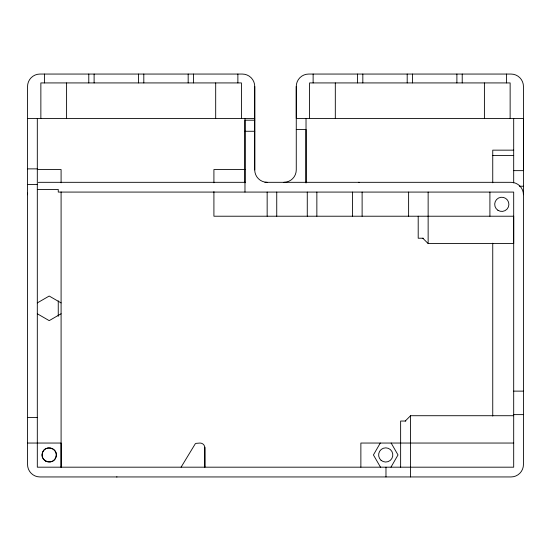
<?xml version="1.0" encoding="UTF-8"?>
<svg xmlns="http://www.w3.org/2000/svg" width="551" height="551" viewBox="0 0 551 551"><rect width="100%" height="100%" fill="white"/><g stroke="black" fill="none" stroke-linecap="round" stroke-linejoin="round"><path stroke-width="0.83" d="M244.975 192.079L244.975 120.201L254.734 120.201M267.159 182.319A12.425 12.425 0 0 1 254.734 169.894L254.734 86.473A12.425 12.425 0 0 0 242.309 74.054L39.975 74.054A12.425 12.425 0 0 0 27.55 86.473L27.55 464.527A12.425 12.425 0 0 0 39.975 476.946L511.025 476.946A12.425 12.425 0 0 0 523.45 464.527L523.45 86.473A12.425 12.425 0 0 0 511.025 74.054L308.691 74.054A12.425 12.425 0 0 0 296.266 86.473L296.266 169.894A12.425 12.425 0 0 1 283.841 182.319M267.159 216.219L267.159 192.079M276.74 216.219L276.74 192.079M296.266 86.473L296.266 118.424L523.45 118.424L523.45 170.645L513.69 170.645M306.025 182.65L306.025 129.492L296.266 129.492M362.117 216.219L362.117 192.079M408.615 216.219L408.615 192.079M213.912 191.603L213.912 216.219L513.69 216.219L513.69 243.549L428.141 243.549L428.141 192.079M380.286 443.045L373.426 454.94L380.493 467.186M390.948 467.186L398.015 454.94L391.148 443.045M181.079 467.186L195.247 443.844A3.003 3.003 0 0 1 196.128 443.355L200.068 443.045A4.794 4.794 0 0 1 204.862 447.839L204.862 467.186L204.82 447.212M405.247 421.04L410.571 415.716L513.69 415.716M37.31 302.905L49.204 296.039L61.092 302.905M61.092 313.767L49.204 320.634L37.31 313.767M27.55 118.424L254.734 118.424M244.975 131.269L254.734 131.269M513.69 150.154L492.746 150.154L492.746 182.767M492.746 155.485L513.69 155.485M27.55 168.875L37.31 168.875M37.31 169.543L61.092 169.543L61.092 182.794M244.975 169.543L213.912 169.543L213.912 182.794M245.202 182.319L39.975 182.319A12.425 12.425 0 0 0 38.35 182.422M264.948 182.319L511.025 182.319A12.425 12.425 0 0 1 523.45 194.744M27.55 184.447L37.31 184.447M519.379 186.224L523.45 186.224M37.31 189.42L58.254 189.42L58.254 192.079L513.69 192.079L513.69 467.186L37.31 467.186L37.31 118.424M423.361 238.225L418.202 238.225L418.202 216.219M513.69 391.127L523.45 391.127M513.69 414.627L523.45 414.627M27.55 417.493L37.31 417.493M405.77 421.04L400.632 421.04L400.632 467.186M27.55 443.045L61.092 443.045L61.092 467.186L61.092 191.906M513.69 443.045L360.871 443.045L360.871 467.186M358.563 182.319L359.066 182.347M116.598 476.925L117.005 476.946M422.817 238.225L428.141 243.549M513.69 118.424L513.69 182.946M510.136 118.424L510.136 82.925L309.579 82.925L309.579 118.424M506.589 74.054L506.589 82.925M492.746 243.211L492.746 416.053M489.908 192.079L489.908 216.219M484.405 82.925L484.405 118.424M462.22 74.054L462.22 82.925M456.889 74.054L456.889 82.925M412.52 74.054L412.52 82.925M410.571 415.716L410.571 476.946M407.196 74.054L407.196 82.925M385.975 467.186L385.975 476.946M362.827 74.054L362.827 82.925M357.503 74.054L357.503 82.925M352.53 192.079L352.53 216.219M335.311 82.925L335.311 118.424M316.853 192.079L316.853 216.219M313.126 74.054L313.126 82.925M307.272 192.079L307.272 216.219M306.025 118.424L306.025 182.98M254.734 86.473L254.734 169.894M244.975 118.424L244.975 182.794M241.421 118.424L241.421 82.925L40.864 82.925L40.864 118.424M237.874 74.054L237.874 82.925M215.689 82.925L215.689 118.424M193.497 74.054L193.497 82.925M188.173 74.054L188.173 82.925M143.804 74.054L143.804 82.925M138.48 74.054L138.48 82.925M94.111 74.054L94.111 82.925M88.78 74.054L88.78 82.925M66.595 82.925L66.595 118.424M58.254 300.825L58.254 316.308M44.411 74.054L44.411 82.925M27.55 194.744A12.425 12.425 0 0 1 27.653 193.119M42.344 453.101C39.651 461.821 54.032 465.678 56.064 456.779C58.757 448.059 44.376 444.202 42.344 453.101M45.65 461.091A7.101 7.101 0 0 0 56.305 454.94A7.101 7.101 0 0 0 45.65 448.789A7.101 7.101 0 0 0 45.65 461.091M497.897 210.262A7.101 7.101 0 0 0 508.883 204.738A7.101 7.101 0 0 0 498.607 197.988A7.101 7.101 0 0 0 497.897 210.262M381.065 460.299A7.101 7.101 0 0 0 392.691 456.29A7.101 7.101 0 0 0 383.406 448.232A7.101 7.101 0 0 0 381.065 460.299"/></g></svg>
